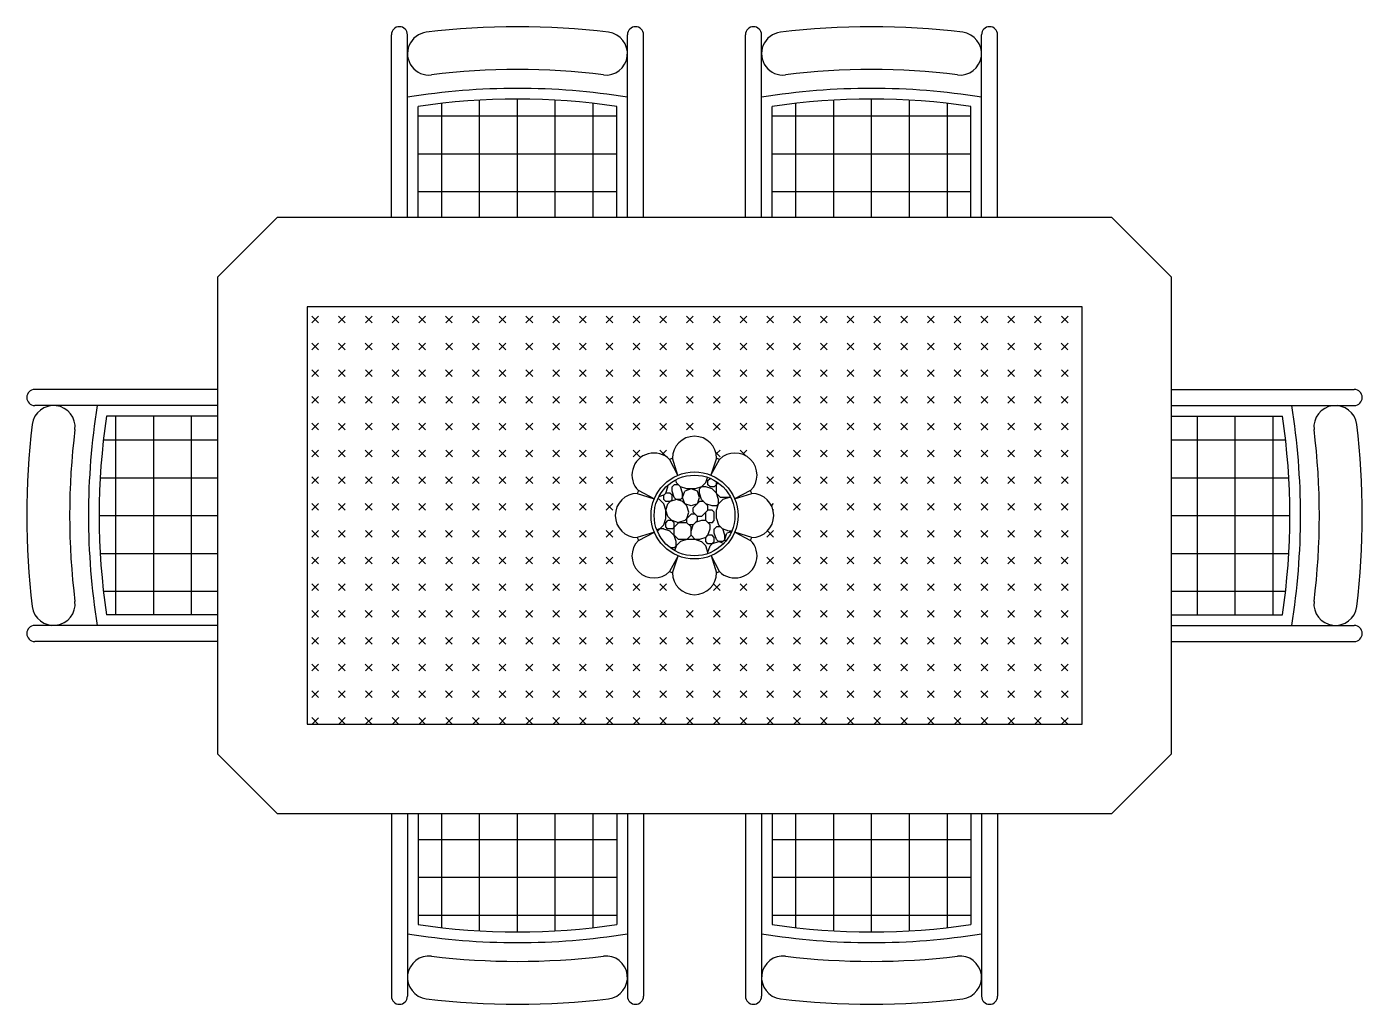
# Model space of a CAD drawing. Header units: millimetres. Extents: x -969.13 to -966.89, y 2607.19 to 2608.83.
import ezdxf

# ---------------------------------------------------------------- set-up
doc = ezdxf.new("R2010")
doc.units = ezdxf.units.MM
doc.header["$LTSCALE"] = 10
doc.layers.add('Móveis_mesas', color=2, linetype='Continuous')

msp = doc.modelspace()

# ---------------------------------------------------------------- hatches: boundary and pattern name
at = {"layer": 'Móveis_mesas'}
h = msp.add_hatch(dxfattribs=at)
h.set_pattern_fill('ANSI37', color=1, scale=0.02, angle=45, style=0)
h.set_pattern_definition([(90, (122.938764, 3.017534), (-0.0635, 7e-18), []), (180, (122.938764, 3.017534), (-7e-18, -0.0635), [])])
h.paths.add_polyline_path([(-968.1421, 2608.6923, 0.074073), (-968.4751, 2608.6923), (-968.4751, 2608.506), (-968.1421, 2608.506)])
h = msp.add_hatch(dxfattribs=at)
h.set_pattern_fill('ANSI37', color=1, scale=0.02, angle=45, style=0)
h.set_pattern_definition([(90, (-2058.96206, 3.017534), (0.0635, 7e-18), []), (7e-15, (-2058.96206, 3.017534), (7e-18, -0.0635), [])])
h.paths.add_polyline_path([(-967.8812, 2608.6923, -0.074073), (-967.5482, 2608.6923), (-967.5482, 2608.506), (-967.8812, 2608.506)])
h = msp.add_hatch(dxfattribs=at)
h.set_pattern_fill('CROSS,_O', color=1, scale=0.005, angle=45)
h.set_pattern_definition([(45, (119.124857, 37.640933), (3e-18, 0.0449012806), [0.015875, -0.047625]), (135, (119.136083, 37.640933), (-0.0449012806, 3e-18), [0.015875, -0.047625])])
h.paths.add_polyline_path([(-968.6616, 2607.656), (-967.3616, 2607.656), (-967.3616, 2608.356), (-968.6616, 2608.356)])
h.paths.add_polyline_path([(-968.1076, 2608.043, -0.01247), (-968.1057, 2608.0477, -1), (-968.0534, 2608.1, -0.01247), (-968.0486, 2608.102, -1), (-967.9747, 2608.102, -0.01247), (-967.9699, 2608.1, -1), (-967.9176, 2608.0477, -0.01247), (-967.9157, 2608.043, -1), (-967.9157, 2607.969, -0.01247), (-967.9176, 2607.9643, -1), (-967.9699, 2607.912, -0.01247), (-967.9747, 2607.91, -1), (-968.0486, 2607.91, -0.01247), (-968.0534, 2607.912, -1), (-968.1057, 2607.9643, -0.01247), (-968.1076, 2607.969, -1)], flags=16)
h.paths.add_polyline_path([(-967.9387, 2608.006, -1), (-968.0846, 2608.006, -1)], flags=0)
h.paths.add_polyline_path([(-967.944, 2608.006, -1), (-968.0793, 2608.006, -1)], flags=0)
h = msp.add_hatch(dxfattribs=at)
h.set_pattern_fill('ANSI37', color=1, scale=0.02, angle=135, style=0)
h.set_pattern_definition([(180, (1636.676806, 3699.253324), (-1e-17, -0.0635), []), (270, (1636.676806, 3699.253324), (0.0635, -1e-17), [])])
h.paths.add_polyline_path([(-968.998, 2608.1725, 0.074073), (-968.998, 2607.8395), (-968.8116, 2607.8395), (-968.8116, 2608.1725)])
h = msp.add_hatch(dxfattribs=at)
h.set_pattern_fill('ANSI37', color=1, scale=0.02, angle=135, style=0)
h.set_pattern_definition([(7e-15, (-3572.700104, 3699.253324), (1e-17, -0.0635), []), (270, (-3572.700104, 3699.253324), (-0.0635, -1e-17), [])])
h.paths.add_polyline_path([(-967.0253, 2608.1725, -0.074073), (-967.0253, 2607.8395), (-967.2116, 2607.8395), (-967.2116, 2608.1725)])
h = msp.add_hatch(dxfattribs=at)
h.set_pattern_fill('PEDRA6,_O', color=1, scale=0.1, angle=45, pattern_type=2)
h.set_pattern_definition([(45, (123.28518, 2.91703), (-0.070710678, 0.070710678), [0.005, -0.015, 0.005, -0.075]), (45, (123.29579, 2.94178), (-0.070710678, 0.070710678), [0.005, -0.095]), (45, (123.25336, 2.9135), (-0.070710678, 0.070710678), [0.01, -0.09]), (45, (123.23215, 2.89935), (-0.070710678, 0.070710678), [0.015, -0.085]), (45, (123.26397, 2.93824), (-0.070710678, 0.070710678), [0.01, -0.01, 0.015, -0.065]), (45, (123.24983, 2.94532), (-0.070710678, 0.070710678), [0.015, -0.085]), (45, (123.22861, 2.93117), (-0.070710678, 0.070710678), [0.015, -0.035, 0.015, -0.035]), (45, (123.20387, 2.92764), (-0.070710678, 0.070710678), [0.015, -0.005, 0.005, -0.075]), (45, (123.24276, 2.98067), (-0.070710678, 0.070710678), [0.005, -0.095]), (45, (123.22154, 2.9736), (-0.070710678, 0.070710678), [0.01, -0.09]), (135, (123.17205, 2.93117), (-0.070710678, -0.070710678), [0.01, -0.09]), (135, (123.22861, 2.88875), (-0.070710678, -0.070710678), [0.005, -0.01, 0.015, -0.07]), (135, (123.23922, 2.9135), (-0.070710678, -0.070710678), [0.02, -0.005, 0.005, -0.07]), (135, (123.23215, 2.94178), (-0.070710678, -0.070710678), [0.015, -0.085]), (135, (123.26751, 2.9135), (-0.070710678, -0.070710678), [0.01, -0.09]), (135, (123.21447, 2.9736), (-0.070710678, -0.070710678), [0.01, -0.09]), (135, (123.26043, 2.93471), (-0.070710678, -0.070710678), [0.01, -0.05, 0.005, -0.035]), (135, (123.23569, 2.98067), (-0.070710678, -0.070710678), [0.005, -0.005, 0.005, -0.085]), (135, (123.27104, 2.95239), (-0.070710678, -0.070710678), [0.01, -0.015, 0.01, -0.065]), (135, (123.29225, 2.93824), (-0.070710678, -0.070710678), [0.01, -0.09]), (90, (123.23215, 2.87814), (-0.0707106781, 0.0707106781), [0.0141421, -0.02828427, 0.0212132, -0.0777817862]), (90, (123.228615, 2.874605), (-0.0707106781, 0.0707106781), [0.0141421356, -0.1272792206]), (90, (123.260435, 2.92057), (-0.0707106781, 0.0707106781), [0.0141421356, -0.1272792206]), (90, (123.21801, 2.94885), (-0.0707106781, 0.0707106781), [0.0141421356, -0.1272792206]), (90, (123.28518, 2.945316), (-0.0707106781, 0.0707106781), [0.0141421356, -0.1272792206]), (90, (123.21801, 2.89228), (-0.0707106781, 0.0707106781), [0.0070710678, -0.1343502884]), (90, (123.203866, 2.92057), (-0.0707106781, 0.0707106781), [0.0070710678, -0.1343502884]), (90, (123.235686, 2.90289), (-0.0707106781, 0.0707106781), [0.0070710678, -0.1343502884]), (90, (123.21801, 2.93471), (-0.0707106781, 0.0707106781), [0.0070710678, -0.1343502884]), (90, (123.253364, 2.94178), (-0.0707106781, 0.0707106781), [0.0070710678, -0.1343502884]), (90, (123.21447, 2.98067), (-0.0707106781, 0.0707106781), [0.0070710678, -0.1343502884]), (90, (123.228615, 2.98067), (-0.0707106781, 0.0707106781), [0.0070710678, -0.1343502884]), (90, (123.27104, 2.945316), (-0.0707106781, 0.0707106781), [0.0070710678, -0.1343502884]), (90, (123.292255, 2.931174), (-0.0707106781, 0.0707106781), [0.0070710678, -0.1343502884]), (90, (123.26397, 2.95946), (-0.0707106781, 0.0707106781), [0.0070710678, -0.1343502884]), (90, (123.228615, 2.99481), (-0.0707106781, 0.0707106781), [0.0070710678, -0.1343502884]), (90, (123.24629, 2.98421), (-0.0707106781, 0.0707106781), [0.0070710678, -0.1343502884]), (180, (123.22508, 2.977136), (-0.0707106781, -0.0707106781), [0.0070710678, -0.1343502884]), (180, (123.22508, 2.99128), (-0.0707106781, -0.0707106781), [0.0070710678, -0.1343502884]), (180, (123.24276, 2.98067), (-0.0707106781, -0.0707106781), [0.0070710678, -0.1343502884]), (180, (123.23922, 3.00542), (-0.0707106781, -0.0707106781), [0.0070710678, -0.1343502884]), (180, (123.228615, 2.945316), (-0.0707106781, -0.0707106781), [0.0070710678, -0.1343502884]), (180, (123.228615, 2.931174), (-0.0707106781, -0.0707106781), [0.0070710678, -0.1343502884]), (180, (123.22508, 2.89228), (-0.0707106781, -0.0707106781), [0.0070710678, -0.1343502884]), (180, (123.23215, 2.899354), (-0.0707106781, -0.0707106781), [0.0070710678, -0.1343502884]), (180, (123.21447, 2.931174), (-0.0707106781, -0.0707106781), [0.0070710678, -0.1343502884]), (180, (123.21094, 2.906425), (-0.0707106781, -0.0707106781), [0.0070710678, -0.1343502884]), (180, (123.26397, 2.938245), (-0.0707106781, -0.0707106781), [0.0070710678, -0.1343502884]), (180, (123.267506, 2.95592), (-0.0707106781, -0.0707106781), [0.0070710678, -0.1343502884]), (180, (123.28518, 2.945316), (-0.0707106781, -0.0707106781), [0.0070710678, -0.1343502884]), (180, (123.27811, 2.95239), (-0.0707106781, -0.0707106781), [0.0070710678, -0.1343502884]), (180, (123.29579, 2.94178), (-0.0707106781, -0.0707106781), [0.0070710678, -0.1343502884]), (180, (123.196795, 2.92764), (-0.0707106781, -0.0707106781), [0.0141421356, -0.1272792206]), (180, (123.253364, 2.94178), (-0.0707106781, -0.0707106781), [0.0141421356, -0.1272792206]), (180, (123.27458, 2.913496), (-0.0707106781, -0.0707106781), [0.035355339, -0.1060660172]), (71.5650512, (123.20033, 2.90289), (0.0707106781, 0.07071067815), [0.01118, -0.2124267978]), (71.5650512, (123.23215, 2.892283), (0.0707106781, 0.07071067815), [0.01118, -0.2124267978]), (71.5650512, (123.214473, 2.938245), (0.0707106781, 0.07071067815), [0.01118, -0.2124267978]), (71.5650512, (123.28872, 2.920567), (0.0707106781, 0.07071067815), [0.01118, -0.2124267978]), (71.5650512, (123.260435, 2.92764), (0.0707106781, 0.07071067815), [0.01118, -0.2124267978]), (71.5650512, (123.253364, 2.94885), (0.0707106781, 0.07071067815), [0.01118, -0.2124267978]), (71.5650512, (123.21801, 2.962993), (0.0707106781, 0.07071067815), [0.01118, -0.2124267978]), (71.5650512, (123.246293, 2.984207), (0.0707106781, 0.07071067815), [0.01118, -0.2124267978]), (108.4349488, (123.2074, 2.90996), (-0.0707106781, 0.07071067815), [0.01118, -0.2124267978]), (108.4349488, (123.203866, 2.913496), (-0.0707106781, 0.07071067815), [0.01118, -0.2124267978]), (108.4349488, (123.221544, 2.952387), (-0.0707106781, 0.07071067815), [0.02236, -0.2012467977]), (108.4349488, (123.24983, 2.9736), (-0.0707106781, 0.07071067815), [0.01118, -0.2124267978]), (108.4349488, (123.2569, 2.95946), (-0.0707106781, 0.07071067815), [0.01118, -0.2124267978]), (108.4349488, (123.235686, 2.90996), (-0.0707106781, 0.07071067815), [0.01118, -0.2124267978]), (108.4349488, (123.23215, 2.984207), (-0.0707106781, 0.07071067815), [0.01118, -0.2124267978]), (108.4349488, (123.246293, 2.991278), (-0.0707106781, 0.07071067815), [0.01118, -0.2124267978]), (161.5650512, (123.182653, 2.92764), (-0.07071067815, 0.0707106781), [0.01118, -0.2124267978]), (161.5650512, (123.278112, 2.90996), (-0.07071067815, 0.0707106781), [0.01118, -0.2124267978]), (161.5650512, (123.20033, 2.924103), (-0.07071067815, 0.0707106781), [0.01118, -0.2124267978]), (161.5650512, (123.260435, 2.970065), (-0.07071067815, 0.0707106781), [0.01118, -0.2124267978]), (161.5650512, (123.23922, 2.94178), (-0.07071067815, 0.0707106781), [0.01118, -0.2124267978]), (161.5650512, (123.246293, 2.977136), (-0.07071067815, 0.0707106781), [0.01118, -0.2124267978]), (161.5650512, (123.22508, 2.92764), (-0.07071067815, 0.0707106781), [0.01118, -0.2124267978]), (161.5650512, (123.22508, 2.899354), (-0.07071067815, 0.0707106781), [0.01118, -0.2124267978]), (198.4349488, (123.189724, 2.92764), (-0.07071067815, -0.0707106781), [0.01118, -0.2124267978]), (198.4349488, (123.253364, 2.913496), (-0.07071067815, -0.0707106781), [0.01118, -0.2124267978]), (198.4349488, (123.2074, 2.931174), (-0.07071067815, -0.0707106781), [0.01118, -0.2124267978]), (198.4349488, (123.278112, 2.945316), (-0.07071067815, -0.0707106781), [0.01118, -0.2124267978]), (198.4349488, (123.285184, 2.91703), (-0.07071067815, -0.0707106781), [0.01118, -0.2124267978]), (198.4349488, (123.235686, 2.98067), (-0.07071067815, -0.0707106781), [0.01118, -0.2124267978]), (198.4349488, (123.24983, 2.945316), (-0.07071067815, -0.0707106781), [0.01118, -0.2124267978]), (198.4349488, (123.189724, 2.92764), (-0.07071067815, -0.0707106781), [0.01118, -0.2124267978]), (198.4349488, (123.27104, 2.9736), (-0.07071067815, -0.0707106781), [0.01118, -0.2124267978]), (288.4349488, (123.23215, 2.87814), (0.0707106781, -0.07071067815), [0.01118, -0.2124267978])])
h.paths.add_polyline_path([(-967.944, 2608.006, 1), (-968.0793, 2608.006, 1)])
h = msp.add_hatch(dxfattribs=at)
h.set_pattern_fill('ANSI37', color=1, scale=0.02, angle=45, style=0)
h.set_pattern_definition([(270, (122.938764, 5212.994444), (-0.0635, -7e-18), []), (180, (122.938764, 5212.994444), (-7e-18, 0.0635), [])])
h.paths.add_polyline_path([(-968.1421, 2607.3197, -0.074073), (-968.4751, 2607.3197), (-968.4751, 2607.506), (-968.1421, 2607.506)])
h = msp.add_hatch(dxfattribs=at)
h.set_pattern_fill('ANSI37', color=1, scale=0.02, angle=45, style=0)
h.set_pattern_definition([(270, (-2058.96206, 5212.994444), (0.0635, -7e-18), []), (360, (-2058.96206, 5212.994444), (7e-18, 0.0635), [])])
h.paths.add_polyline_path([(-967.8812, 2607.3197, 0.074073), (-967.5482, 2607.3197), (-967.5482, 2607.506), (-967.8812, 2607.506)])

# ---------------------------------------------------------------- linework, layer by layer
for p, q in [((-968.5201, 2608.506), (-968.5201, 2608.8127)), ((-968.4931, 2608.506), (-968.4931, 2608.8127)), ((-968.1241, 2608.506), (-968.1241, 2608.8127)), ((-968.0971, 2608.506), (-968.0971, 2608.8127)), ((-967.9262, 2608.506), (-967.9262, 2608.8127)), ((-967.8992, 2608.506), (-967.8992, 2608.8127)), ((-967.5302, 2608.506), (-967.5302, 2608.8127)), ((-967.5032, 2608.506), (-967.5032, 2608.8127)), ((-968.4751, 2608.506), (-968.4751, 2608.6923)), ((-968.1421, 2608.506), (-968.1421, 2608.6923)), ((-967.8812, 2608.506), (-967.8812, 2608.6923)), ((-967.5482, 2608.506), (-967.5482, 2608.6923)), ((-968.8116, 2608.2175), (-969.1183, 2608.2175)), ((-967.2116, 2608.2175), (-966.905, 2608.2175)), ((-968.8116, 2608.1905), (-969.1183, 2608.1905)), ((-967.2116, 2608.1905), (-966.905, 2608.1905)), ((-968.8116, 2608.1725), (-968.998, 2608.1725)), ((-967.2116, 2608.1725), (-967.0253, 2608.1725)), ((-968.8116, 2607.8395), (-968.998, 2607.8395)), ((-967.2116, 2607.8395), (-967.0253, 2607.8395)), ((-968.8116, 2607.8215), (-969.1183, 2607.8215)), ((-967.2116, 2607.8215), (-966.905, 2607.8215)), ((-968.8116, 2607.7945), (-969.1183, 2607.7945)), ((-967.2116, 2607.7945), (-966.905, 2607.7945)), ((-968.5201, 2607.506), (-968.5201, 2607.1993)), ((-968.4931, 2607.506), (-968.4931, 2607.1993)), ((-968.4751, 2607.506), (-968.4751, 2607.3197)), ((-968.1421, 2607.506), (-968.1421, 2607.3197)), ((-968.1241, 2607.506), (-968.1241, 2607.1993)), ((-968.0971, 2607.506), (-968.0971, 2607.1993)), ((-967.9262, 2607.506), (-967.9262, 2607.1993)), ((-967.8992, 2607.506), (-967.8992, 2607.1993)), ((-967.8812, 2607.506), (-967.8812, 2607.3197)), ((-967.5482, 2607.506), (-967.5482, 2607.3197)), ((-967.5302, 2607.506), (-967.5302, 2607.1993)), ((-967.5032, 2607.506), (-967.5032, 2607.1993))]:
    msp.add_line(p, q, dxfattribs=at)
at = {"layer": 'Móveis_mesas', "color": 1}
for p, q in [((-968.0534, 2608.1), (-968.0398, 2608.0733)), ((-968.0398, 2608.0733), (-968.0486, 2608.102)), ((-967.9747, 2608.102), (-967.984, 2608.0735)), ((-967.984, 2608.0735), (-967.9699, 2608.1)), ((-968.1076, 2608.043), (-968.0792, 2608.0337)), ((-968.0792, 2608.0337), (-968.1057, 2608.0477)), ((-967.9176, 2608.0477), (-967.9443, 2608.0342)), ((-967.9443, 2608.0342), (-967.9157, 2608.043)), ((-968.079, 2607.9778), (-968.1076, 2607.969)), ((-968.1057, 2607.9643), (-968.079, 2607.9778)), ((-967.9441, 2607.9783), (-967.9176, 2607.9643)), ((-967.9157, 2607.969), (-967.9441, 2607.9783)), ((-968.0393, 2607.9385), (-968.0534, 2607.912)), ((-968.0486, 2607.91), (-968.0393, 2607.9385)), ((-967.9835, 2607.9387), (-967.9747, 2607.91)), ((-967.9699, 2607.912), (-967.9835, 2607.9387))]:
    msp.add_line(p, q, dxfattribs=at)
at = {"layer": 'Móveis_mesas'}
msp.add_lwpolyline([(-968.7116, 2607.506), (-967.3116, 2607.506), (-967.2116, 2607.606), (-967.2116, 2608.406), (-967.3116, 2608.506), (-968.7116, 2608.506), (-968.8116, 2608.406), (-968.8116, 2607.606)], close=True, dxfattribs=at)
at = {"layer": 'Móveis_mesas', "color": 1}
msp.add_lwpolyline([(-968.6616, 2607.656), (-967.3616, 2607.656), (-967.3616, 2608.356), (-968.6616, 2608.356)], close=True, dxfattribs=at)
msp.add_lwpolyline([(-968.0534, 2607.912, 0.01247), (-968.0486, 2607.91, 1), (-967.9747, 2607.91, 0.01247), (-967.9699, 2607.912, 1), (-967.9176, 2607.9643, 0.01247), (-967.9157, 2607.969, 1), (-967.9157, 2608.043, 0.01247), (-967.9176, 2608.0477, 1), (-967.9699, 2608.1, 0.01247), (-967.9747, 2608.102, 1), (-968.0486, 2608.102, 0.01247), (-968.0534, 2608.1, 1), (-968.1057, 2608.0477, 0.01247), (-968.1076, 2608.043, 1), (-968.1076, 2607.969, 0.01247), (-968.1057, 2607.9643, 1)], format="xyb", close=True, dxfattribs=at)
for radius in [0.073, 0.0677]:
    msp.add_circle((-968.0116, 2608.006), radius, dxfattribs=at)
at = {"layer": 'Móveis_mesas'}
for centre, radius, start, end in [((-968.5066, 2608.8127), 0.0135, 0, 180), ((-968.4571, 2608.781), 0.036, 97.0171, 277.0171), ((-968.3086, 2607.5746), 1.2516, 82.9829, 97.0171), ((-968.1601, 2608.781), 0.036, 262.9829, 82.9829), ((-968.1106, 2608.8127), 0.0135, 0, 180), ((-967.9127, 2608.8127), 0.0135, 0, 180), ((-967.8632, 2608.781), 0.036, 97.0171, 277.0171), ((-967.7147, 2607.5746), 1.2516, 82.9829, 97.0171), ((-967.5662, 2608.781), 0.036, 262.9829, 82.9829), ((-967.5167, 2608.8127), 0.0135, 0, 180), ((-968.3086, 2607.5746), 1.1796, 82.9829, 97.0171), ((-967.7147, 2607.5746), 1.1796, 82.9829, 97.0171), ((-968.3086, 2607.5746), 1.1481, 80.7521, 99.2479), ((-967.7147, 2607.5746), 1.1481, 80.7521, 99.2479), ((-968.3086, 2607.5746), 1.1301, 81.5274, 98.4726), ((-967.7147, 2607.5746), 1.1301, 81.5274, 98.4726), ((-969.1183, 2608.204), 0.0135, 90, 270), ((-966.905, 2608.204), 0.0135, 270, 90), ((-969.0867, 2608.1545), 0.036, 352.9829, 172.9829), ((-967.8802, 2608.006), 1.1481, 170.7521, 189.2479), ((-968.1431, 2608.006), 1.1481, 350.7521, 9.2479), ((-966.9366, 2608.1545), 0.036, 7.0171, 187.0171), ((-967.8802, 2608.006), 1.1301, 171.5274, 188.4726), ((-968.1431, 2608.006), 1.1301, 351.5274, 8.4726), ((-967.8802, 2608.006), 1.2516, 172.9829, 187.0171), ((-967.8802, 2608.006), 1.1796, 172.9829, 187.0171), ((-968.1431, 2608.006), 1.1796, 352.9829, 7.0171), ((-968.1431, 2608.006), 1.2516, 352.9829, 7.0171), ((-969.0867, 2607.8575), 0.036, 187.0171, 7.0171), ((-966.9366, 2607.8575), 0.036, 172.9829, 352.9829), ((-969.1183, 2607.808), 0.0135, 90, 270), ((-966.905, 2607.808), 0.0135, 270, 90), ((-968.3086, 2608.4374), 1.1301, 261.5274, 278.4726), ((-967.7147, 2608.4374), 1.1301, 261.5274, 278.4726), ((-968.3086, 2608.4374), 1.1481, 260.7521, 279.2479), ((-967.7147, 2608.4374), 1.1481, 260.7521, 279.2479), ((-968.4571, 2607.2309), 0.036, 82.9829, 262.9829), ((-968.3086, 2608.4374), 1.1796, 262.9829, 277.0171), ((-968.1601, 2607.2309), 0.036, 277.0171, 97.0171), ((-967.8632, 2607.2309), 0.036, 82.9829, 262.9829), ((-967.7147, 2608.4374), 1.1796, 262.9829, 277.0171), ((-967.5662, 2607.2309), 0.036, 277.0171, 97.0171), ((-968.5066, 2607.1993), 0.0135, 180, 0), ((-968.1106, 2607.1993), 0.0135, 180, 0), ((-967.9127, 2607.1993), 0.0135, 180, 0), ((-967.5167, 2607.1993), 0.0135, 180, 0), ((-968.3086, 2608.4374), 1.2516, 262.9829, 277.0171), ((-967.7147, 2608.4374), 1.2516, 262.9829, 277.0171)]:
    msp.add_arc(centre, radius, start, end, dxfattribs=at)

doc.saveas('drawing.dxf')
